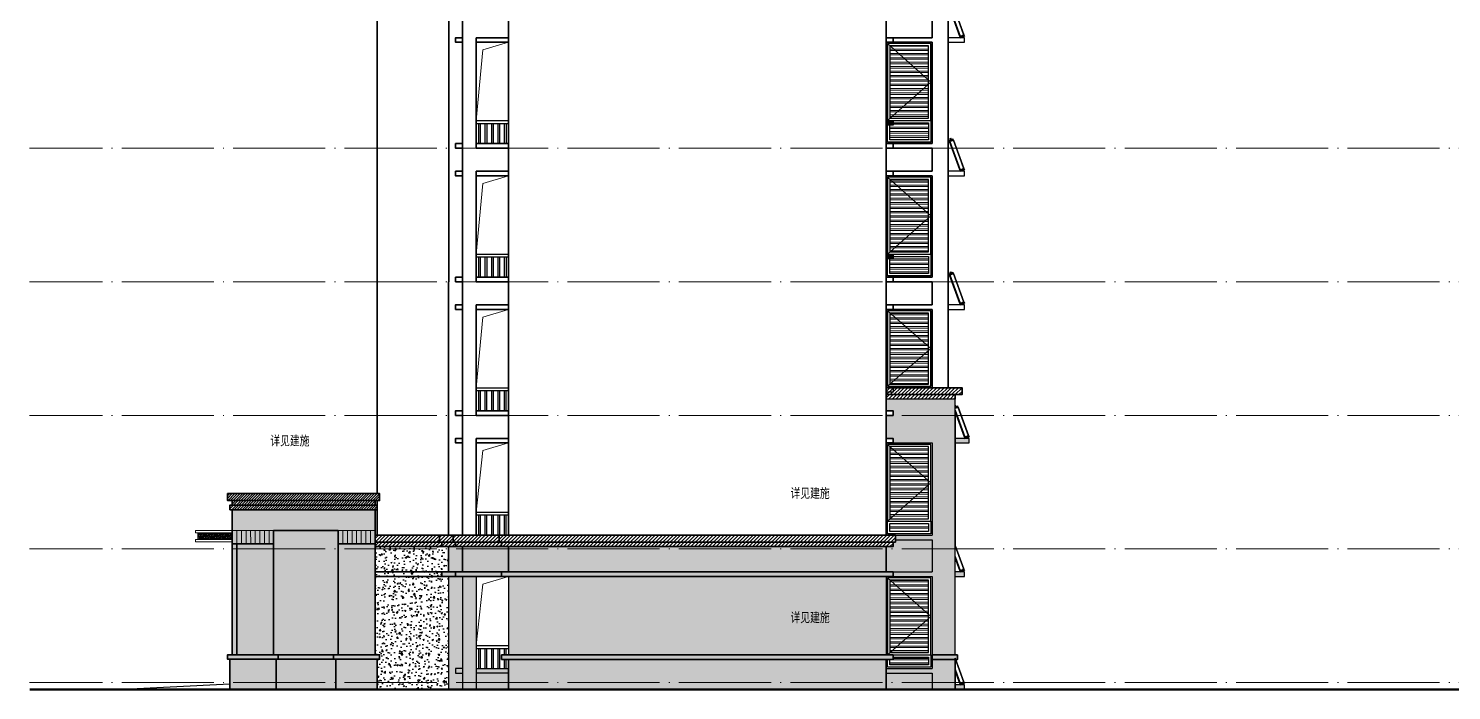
# Model space of a CAD drawing. Extents: x 27938 to 725830, y -209821 to 1628073.
# Drawn here: x 273292 to 304195, y -34043 to -19668 of the extents above; entities that cross this region are included whole.
import ezdxf
from ezdxf.xclip import XClip

# ---------------------------------------------------------------- set-up
doc = ezdxf.new("R2010")
doc.units = 0
doc.header["$LTSCALE"] = 1000
doc.header["$MEASUREMENT"] = 0
doc.header["$XCLIPFRAME"] = 0
doc.linetypes.add('DOTE', pattern=[2.42, 2, -0.2, 0.02, -0.2])
for name, color, linetype in [('3-剖面填充（细）', 250, 'Continuous'), ('5-平立面看线1', 45, 'Continuous'), ('PUB_TEXT', 4, 'Continuous'), ('Stair-栏杆', 142, 'Continuous'), ('实线层', 7, 'Continuous'), ('看线', 251, 'Continuous')]:
    doc.layers.add(name, color=color, linetype=linetype)
for name, color, linetype, lineweight in [('DOTE', 19, 'DOTE', 9), ('WINDOW', 144, 'Continuous', 15), ('栏杆', 163, 'Continuous', 5), ('立面-中轮廓线', 213, 'Continuous', 35), ('立面-普通轮廓', 7, 'Continuous', 18), ('立面-洞口示意', 152, 'Continuous', 13), ('立面-窗', 129, 'Continuous', 30), ('立面-窗开启线', 250, 'Continuous', 13)]:
    doc.layers.add(name, color=color, linetype=linetype, lineweight=lineweight)
doc.styles.add('_TCH_AXIS', font='COMPLEX', dxfattribs={"bigfont": 'GBCBIG'})

# ---------------------------------------------------------------- blocks, each defined once
blk = doc.blocks.new('A$C25EF4983')
at = {"layer": '立面-窗开启线', "ltscale": 0.5, "true_color": 0x88471b}
h = blk.add_hatch(dxfattribs=at)
h.set_pattern_fill('ANSI32', color=36, scale=20, angle=135)
h.set_pattern_definition([(180, (0, -250), (-7e-15, -95.25), []), (180, (-31.75, -218.25), (-7e-15, -95.25), [])])
edge = h.paths.add_edge_path()
edge.add_line((920, 1902), (920, 350))
edge.add_line((920, 350), (80, 350))
edge.add_line((80, 354), (80, 1920))
edge.add_line((80, 1920), (920, 1920))
h = blk.add_hatch(dxfattribs=at)
h.set_pattern_fill('ANSI32', color=36, scale=20, angle=135)
h.set_pattern_definition([(180, (-7e-10, -1945), (-7e-15, -95.25), []), (180, (-31.75, -1913.25), (-7e-15, -95.25), [])])
edge = h.paths.add_edge_path()
edge.add_line((920, 250), (920, 80))
edge.add_line((920, 80), (80, 80))
edge.add_line((80, 81), (80, 250))
edge.add_line((80, 250), (920, 250))
at = {"layer": '立面-普通轮廓'}
blk.add_lwpolyline([(0, 0), (1000, 0), (1000, 2000), (0, 2000)], close=True, dxfattribs=at)
at = {"layer": '立面-窗'}
for points in [[(30, 300), (970, 300), (970, 1970), (30, 1970)], [(80, 350), (920, 350), (920, 1920), (80, 1920)], [(30, 300), (970, 300), (970, 30), (30, 30)], [(80, 250), (920, 250), (920, 80), (80, 80)]]:
    blk.add_lwpolyline(points, close=True, dxfattribs=at)
at = {"layer": '立面-窗开启线', "ltscale": 0.5}
blk.add_lwpolyline([(30, 1970), (970, 1135), (30, 300)], dxfattribs=at)
blk = doc.blocks.new('A$C5EA73215')
at = {"layer": '立面-窗开启线', "ltscale": 0.5, "true_color": 0x88471b}
h = blk.add_hatch(dxfattribs=at)
h.set_pattern_fill('ANSI32', color=36, scale=20, angle=135)
h.set_pattern_definition([(180, (0, -550), (-7e-15, -95.25), []), (180, (-31.75, -518.25), (-7e-15, -95.25), [])])
edge = h.paths.add_edge_path()
edge.add_line((920, 1620), (920, 80))
edge.add_line((920, 80), (80, 80))
edge.add_line((80, 86), (80, 1620))
edge.add_line((80, 1620), (920, 1620))
at = {"layer": '立面-普通轮廓'}
blk.add_lwpolyline([(0, 0), (1000, 0), (1000, 1700), (0, 1700)], close=True, dxfattribs=at)
at = {"layer": '立面-窗'}
for points in [[(30, 30), (970, 30), (970, 1670), (30, 1670)], [(80, 80), (920, 80), (920, 1620), (80, 1620)]]:
    blk.add_lwpolyline(points, close=True, dxfattribs=at)
at = {"layer": '立面-窗开启线', "ltscale": 0.5}
blk.add_lwpolyline([(30, 1670), (970, 850), (30, 30)], dxfattribs=at)
blk = doc.blocks.new('A$C01192DFB')
at = {"layer": '实线层', "color": 5}
for p, q in [((-469, -397), (-244, 220)), ((-468, -397), (-243, 220)), ((-243, 220), (-468, -397)), ((-240, 219), (-465, -398)), ((-240, 219), (-464, -398)), ((-166, 192), (-391, -425)), ((-166, 192), (-390, -425)), ((-382, -428), (-157, 189)), ((-157, 189), (-381, -429)), ((-381, -429), (-156, 189)), ((-245, 221), (-235, 249)), ((-245, 221), (-235, 249)), ((-155, 188), (-245, 221)), ((-147, 211), (-237, 244)), ((-147, 212), (-236, 244)), ((-145, 216), (-235, 249)), ((-145, 217), (-235, 249)), ((-235, 249), (-235, 249)), ((-220, 221), (-219, 224)), ((-218, 219), (-220, 221)), ((-219, 214), (-214, 228)), ((-219, 224), (-216, 224)), ((-215, 219), (-218, 219)), ((-216, 224), (-214, 222)), ((-214, 222), (-215, 219)), ((-196, 238), (-203, 238)), ((-177, 228), (-203, 238)), ((-196, 238), (-189, 258)), ((-196, 238), (-181, 233)), ((-174, 252), (-189, 258)), ((-181, 233), (-174, 252)), ((-181, 233), (-177, 228)), ((-179, 200), (-174, 214)), ((-179, 206), (-178, 209)), ((-177, 204), (-179, 206)), ((-178, 209), (-176, 209)), ((-175, 204), (-177, 204)), ((-176, 209), (-174, 207)), ((-174, 207), (-175, 204)), ((-155, 188), (-145, 217)), ((-155, 188), (-145, 216)), ((-145, 216), (-145, 216)), ((-470, -396), (-480, -424)), ((-469, -397), (-480, -425)), ((-480, -424), (-480, -424)), ((-390, -457), (-480, -425)), ((-390, -457), (-480, -425)), ((-388, -453), (-478, -420)), ((-389, -453), (-478, -420)), ((-380, -429), (-470, -396)), ((-380, -429), (-468, -397)), ((-446, -408), (-451, -422)), ((-450, -413), (-451, -415)), ((-451, -415), (-449, -418)), ((-447, -412), (-450, -413)), ((-449, -418), (-447, -417)), ((-446, -414), (-447, -412)), ((-447, -417), (-446, -414)), ((-407, -429), (-408, -431)), ((-408, -431), (-406, -433)), ((-402, -424), (-407, -438)), ((-404, -428), (-407, -429)), ((-406, -433), (-403, -433)), ((-402, -430), (-404, -428)), ((-403, -433), (-402, -430)), ((-380, -429), (-390, -457)), ((-380, -429), (-390, -457)), ((-390, -457), (-390, -457))]:
    blk.add_line(p, q, dxfattribs=at)
for points in [[(-237, 244), (-237, 244), (-237, 244), (-236, 244), (-236, 244)], [(-147, 211), (-147, 212), (-147, 212), (-147, 212), (-147, 212)], [(-478, -420), (-478, -420), (-478, -420), (-478, -420), (-478, -420)], [(-388, -453), (-388, -453), (-388, -453), (-389, -453), (-389, -453)]]:
    blk.add_lwpolyline(points, dxfattribs=at)
for centre, radius in [((-217, 221), 10), ((-217, 221), 9.5), ((-177, 207), 10), ((-177, 207), 9.5), ((-448, -415), 9.5), ((-448, -415), 10), ((-405, -431), 10), ((-405, -431), 9.5)]:
    blk.add_circle(centre, radius, dxfattribs=at)
for centre, start, end in [((-235, 249), 70, 160), ((-145, 216), 340, 70), ((-480, -424), 160, 250), ((-390, -457), 250, 340)]:
    blk.add_arc(centre, 0.5, start, end, dxfattribs=at)
blk = doc.blocks.new('A$C20471149')
at = {"layer": '立面-窗开启线', "ltscale": 0.5, "true_color": 0x88471b}
h = blk.add_hatch(dxfattribs=at)
h.set_pattern_fill('ANSI32', color=36, scale=20, angle=135)
h.set_pattern_definition([(180, (-1000, -50), (-7e-15, -95.25), []), (180, (-1031.75, -18.25), (-7e-15, -95.25), [])])
edge = h.paths.add_edge_path()
edge.add_line((-80, 2120), (-80, 550))
edge.add_line((-80, 550), (-920, 550))
edge.add_line((-920, 551), (-920, 2120))
edge.add_line((-920, 2120), (-80, 2120))
h = blk.add_hatch(dxfattribs=at)
h.set_pattern_fill('ANSI32', color=36, scale=20, angle=135)
h.set_pattern_definition([(180, (-1000, -1745), (-7e-15, -95.25), []), (180, (-1031.75, -1713.25), (-7e-15, -95.25), [])])
edge = h.paths.add_edge_path()
edge.add_line((-80, 450), (-80, 80))
edge.add_line((-80, 80), (-920, 80))
edge.add_line((-920, 82), (-920, 450))
edge.add_line((-920, 450), (-80, 450))
at = {"layer": '立面-普通轮廓'}
blk.add_lwpolyline([(-1000, 0), (0, 0), (0, 2200), (-1000, 2200)], close=True, dxfattribs=at)
at = {"layer": '立面-窗'}
for points in [[(-970, 500), (-30, 500), (-30, 2170), (-970, 2170)], [(-920, 550), (-80, 550), (-80, 2120), (-920, 2120)], [(-970, 500), (-30, 500), (-30, 30), (-970, 30)], [(-920, 450), (-80, 450), (-80, 80), (-920, 80)]]:
    blk.add_lwpolyline(points, close=True, dxfattribs=at)
at = {"layer": '立面-窗开启线', "ltscale": 0.5}
blk.add_lwpolyline([(-970, 2170), (-30, 1335), (-970, 500)], dxfattribs=at)
blk = doc.blocks.new('GDFGDGDRGDGD')
at = {"color": 7}
blk.add_lwpolyline([(334824, 38776), (334974, 38776), (334974, 38676), (334824, 38676)], dxfattribs=at)
at = {"layer": 'Stair-栏杆'}
for p, q in [((325924, 38776), (326624, 38776)), ((325924, 38716), (326624, 38716))]:
    blk.add_line(p, q, dxfattribs=at)
for points in [[(325979, 38276), (325979, 38716)], [(326009, 38716), (326009, 38276)], [(326119, 38276), (326119, 38716)], [(326149, 38716), (326149, 38276)], [(326259, 38276), (326259, 38716)], [(326289, 38716), (326289, 38276)], [(326399, 38276), (326399, 38716)], [(326429, 38716), (326429, 38276)], [(326539, 38276), (326539, 38716)], [(326569, 38716), (326569, 38276)]]:
    blk.add_lwpolyline(points, dxfattribs=at)
at = {"layer": '看线', "color": 2, "ltscale": 0.5}
blk.add_lwpolyline([(336174, 40476), (336524, 40476), (336524, 40576), (336174, 40576)], dxfattribs=at)
at = {"layer": '立面-中轮廓线'}
for p, q in [((323774, 41076), (323774, 38176)), ((325324, 41076), (325324, 38176)), ((325624, 41076), (325624, 38176)), ((326624, 41076), (326624, 38176)), ((334824, 41076), (334824, 38176)), ((335824, 41076), (335824, 40576)), ((336174, 41076), (336174, 38176)), ((325924, 40576), (325924, 38176)), ((334824, 40576), (335824, 40576)), ((334824, 40476), (335824, 40476)), ((335824, 40476), (335824, 38276)), ((334824, 38276), (335824, 38276)), ((334824, 38176), (335824, 38176))]:
    blk.add_line(p, q, dxfattribs=at)
for points in [[(325624, 40576), (325474, 40576), (325474, 40476), (325624, 40476)], [(334824, 40576), (334974, 40576), (334974, 40476), (334824, 40476)], [(325624, 38276), (325474, 38276), (325474, 38176), (325624, 38176)], [(334824, 38276), (334974, 38276), (334974, 38176), (334824, 38176)]]:
    blk.add_lwpolyline(points, close=True, dxfattribs=at)
for points in [[(325924, 40576), (326624, 40576)], [(326624, 40476), (325924, 40476)], [(325924, 38276), (326624, 38276)], [(326624, 38176), (325924, 38176)]]:
    blk.add_lwpolyline(points, dxfattribs=at)
ref = blk.add_blockref('A$C01192DFB', (336043, 41033), dxfattribs=dict(xscale=-1))
XClip(ref).set_block_clipping_path([(-480.0299541872, -457.2449296495), (-130.0294295369, 313.7550703502)])
ref = blk.add_blockref('A$C20471149', (335824, 38276))
XClip(ref).set_block_clipping_path([(-999.9999999993, 2199.9999999997), (-999.9999999999, 500), (-849.9999906436, 500), (-849.9999906436, 400), (-999.9999999999, 400.0000000001), (-1000, 0), (0, -0.0000000003), (0, 2200.0374167052)])
blk = doc.blocks.new('A$C0A34545E')
at = {"layer": '栏杆'}
for p, q in [((0, 450), (0, 360)), ((0, 0), (0, 90)), ((157.5, 37.5), (157.5, 412.5)), ((187.5, 37.5), (187.5, 412.5)), ((345, 450), (345, 360)), ((345, 0), (345, 90))]:
    blk.add_line(p, q, dxfattribs=at)
for points in [[(0, 450), (345, 450)], [(0, 360), (37.5, 360)], [(0, 90), (37.5, 90)], [(0, 0), (345, 0)], [(37.5, 360), (37.5, 412.5)], [(37.5, 412.5), (157.5, 412.5)], [(37.5, 90), (37.5, 37.5)], [(37.5, 37.5), (157.5, 37.5)], [(307.5, 412.5), (187.5, 412.5)], [(307.5, 37.5), (187.5, 37.5)], [(307.5, 360), (307.5, 412.5)], [(345, 360), (307.5, 360)], [(345, 90), (307.5, 90)], [(307.5, 90), (307.5, 37.5)]]:
    blk.add_lwpolyline(points, dxfattribs=at)
blk = doc.blocks.new('A$C18B76059')
at = {"layer": '栏杆'}
for p, rotation in [((0, 4732), 270), ((652, 4785), 180), ((1672, 4785), 180), ((1530, 4732), 270), ((2692, 4785), 180), ((3060, 4732), 270), ((3712, 4785), 180), ((3570, 4732), 270), ((4080, 4732), 270), ((4732, 4785), 180), ((5752, 4785), 180), ((5610, 4732), 270), ((6120, 4732), 270), ((6772, 4785), 180), ((7140, 4732), 270), ((7792, 4785), 180), ((7650, 4732), 270), ((397, 4530), 180), ((255, 4477), 270), ((960, 3877), 90), ((1470, 3877), 90), ((1275, 4477), 270), ((1927, 4530), 180), ((2490, 3877), 90), ((2295, 4477), 270), ((3000, 3877), 90), ((3457, 4530), 180), ((3315, 4477), 270), ((3967, 4530), 180), ((4477, 4530), 180), ((4335, 4477), 270), ((5040, 3877), 90), ((5550, 3877), 90), ((5355, 4477), 270), ((6007, 4530), 180), ((6517, 4530), 180), ((6375, 4477), 270), ((7080, 3877), 90), ((7537, 4530), 180), ((7395, 4477), 270), ((8047, 4530), 180), ((8610, 3877), 90), ((397, 4020), 180), ((652, 3765), 180), ((960, 3367), 90), ((1215, 3622), 90), ((1470, 3367), 90), ((1672, 3765), 180), ((1927, 4020), 180), ((2235, 3622), 90), ((2490, 3367), 90), ((2692, 3765), 180), ((3000, 3367), 90), ((3255, 3622), 90), ((3457, 4020), 180), ((3712, 3765), 180), ((3967, 4020), 180), ((4275, 3622), 90), ((4477, 4020), 180), ((4732, 3765), 180), ((5040, 3367), 90), ((5295, 3622), 90), ((5550, 3367), 90), ((5752, 3765), 180), ((6007, 4020), 180), ((6315, 3622), 90), ((6517, 4020), 180), ((6772, 3765), 180), ((7080, 3367), 90), ((7335, 3622), 90), ((7537, 4020), 180), ((7792, 3765), 180), ((8047, 4020), 180), ((8355, 3622), 90), ((8610, 3367), 90), ((397, 3510), 180), ((397, 3510), 180), ((255, 3457), 270), ((652, 3255), 180), ((1275, 3457), 270), ((1672, 3255), 180), ((1927, 3510), 180), ((1927, 3510), 180), ((2295, 3457), 270), ((2692, 3255), 180), ((3457, 3510), 180), ((3457, 3510), 180), ((3315, 3457), 270), ((3712, 3255), 180), ((3967, 3510), 180), ((3967, 3510), 180), ((4477, 3510), 180), ((4477, 3510), 180), ((4335, 3457), 270), ((4732, 3255), 180), ((5355, 3457), 270), ((5752, 3255), 180), ((6007, 3510), 180), ((6007, 3510), 180), ((6517, 3510), 180), ((6517, 3510), 180), ((6375, 3457), 270), ((6772, 3255), 180), ((7537, 3510), 180), ((7537, 3510), 180), ((7395, 3457), 270), ((7792, 3255), 180), ((8047, 3510), 180), ((8047, 3510), 180), ((0, 3202), 270), ((1215, 2602), 90), ((1530, 3202), 270), ((2235, 2602), 90), ((3255, 2602), 90), ((3060, 3202), 270), ((3570, 3202), 270), ((4275, 2602), 90), ((4080, 3202), 270), ((5295, 2602), 90), ((5610, 3202), 270), ((6315, 2602), 90), ((6120, 3202), 270), ((7335, 2602), 90), ((7140, 3202), 270), ((7650, 3202), 270), ((8355, 2602), 90), ((0, 2692), 270), ((397, 2490), 180), ((255, 2437), 270), ((652, 2745), 180), ((1275, 2437), 270), ((1672, 2745), 180), ((1530, 2692), 270), ((1927, 2490), 180), ((2295, 2437), 270), ((2692, 2745), 180), ((3060, 2692), 270), ((3457, 2490), 180), ((3315, 2437), 270), ((3712, 2745), 180), ((3570, 2692), 270), ((3967, 2490), 180), ((4080, 2692), 270), ((4477, 2490), 180), ((4335, 2437), 270), ((4732, 2745), 180), ((5355, 2437), 270), ((5752, 2745), 180), ((5610, 2692), 270), ((6007, 2490), 180), ((6120, 2692), 270), ((6517, 2490), 180), ((6375, 2437), 270), ((6772, 2745), 180), ((7140, 2692), 270), ((7537, 2490), 180), ((7395, 2437), 270), ((7792, 2745), 180), ((7650, 2692), 270), ((8047, 2490), 180), ((397, 1980), 180), ((960, 1837), 90), ((1215, 1582), 90), ((1470, 1837), 90), ((1927, 1980), 180), ((2235, 1582), 90), ((2490, 1837), 90), ((3000, 1837), 90), ((3255, 1582), 90), ((3457, 1980), 180), ((3967, 1980), 180), ((4275, 1582), 90), ((4477, 1980), 180), ((5040, 1837), 90), ((5295, 1582), 90), ((5550, 1837), 90), ((6007, 1980), 180), ((6315, 1582), 90), ((6517, 1980), 180), ((7080, 1837), 90), ((7335, 1582), 90), ((7537, 1980), 180), ((8047, 1980), 180), ((8355, 1582), 90), ((8610, 1837), 90), ((0, 1672), 270), ((397, 1470), 180), ((255, 1417), 270), ((652, 1725), 180), ((1275, 1417), 270), ((1672, 1725), 180), ((1530, 1672), 270), ((1927, 1470), 180), ((2295, 1417), 270), ((2692, 1725), 180), ((3060, 1672), 270), ((3457, 1470), 180), ((3315, 1417), 270), ((3712, 1725), 180), ((3570, 1672), 270), ((3967, 1470), 180), ((4080, 1672), 270), ((4477, 1470), 180), ((4335, 1417), 270), ((4732, 1725), 180), ((5355, 1417), 270), ((5752, 1725), 180), ((5610, 1672), 270), ((6007, 1470), 180), ((6120, 1672), 270), ((6517, 1470), 180), ((6375, 1417), 270), ((6772, 1725), 180), ((7140, 1672), 270), ((7537, 1470), 180), ((7395, 1417), 270), ((7792, 1725), 180), ((7650, 1672), 270), ((8047, 1470), 180), ((0, 1162), 270), ((652, 1215), 180), ((1672, 1215), 180), ((1530, 1162), 270), ((2692, 1215), 180), ((3060, 1162), 270), ((3712, 1215), 180), ((3570, 1162), 270), ((4080, 1162), 270), ((4732, 1215), 180), ((5752, 1215), 180), ((5610, 1162), 270), ((6120, 1162), 270), ((6772, 1215), 180), ((7140, 1162), 270), ((7792, 1215), 180), ((7650, 1162), 270), ((960, 307), 90), ((1215, 562), 90), ((1470, 307), 90), ((2235, 562), 90), ((2490, 307), 90), ((3000, 307), 90), ((3255, 562), 90), ((4275, 562), 90), ((5040, 307), 90), ((5295, 562), 90), ((5550, 307), 90), ((6315, 562), 90), ((7080, 307), 90), ((7335, 562), 90), ((8355, 562), 90), ((8610, 307), 90), ((397, 450), 180), ((1927, 450), 180), ((3457, 450), 180), ((3967, 450), 180), ((4477, 450), 180), ((6007, 450), 180), ((6517, 450), 180), ((7537, 450), 180), ((8047, 450), 180)]:
    blk.add_blockref('A$C0A34545E', p, dxfattribs=dict(at, rotation=rotation))
at = {"layer": '栏杆', "xscale": -1}
for p in [(397, 4590), (1927, 4590), (3457, 4590), (3967, 4590), (4477, 4590), (6007, 4590), (6517, 4590), (7537, 4590), (8047, 4590), (652, 3825), (1672, 3825), (2692, 3825), (3712, 3825), (4732, 3825), (5752, 3825), (6772, 3825), (7792, 3825), (397, 3570), (652, 3315), (1672, 3315), (1927, 3570), (2692, 3315), (3457, 3570), (3712, 3315), (3967, 3570), (4477, 3570), (4732, 3315), (5752, 3315), (6007, 3570), (6517, 3570), (6772, 3315), (7537, 3570), (7792, 3315), (8047, 3570), (397, 3060), (1927, 3060), (3457, 3060), (3967, 3060), (4477, 3060), (6007, 3060), (6517, 3060), (7537, 3060), (8047, 3060), (397, 2550), (397, 2550), (1927, 2550), (1927, 2550), (3457, 2550), (3457, 2550), (3967, 2550), (3967, 2550), (4477, 2550), (4477, 2550), (6007, 2550), (6007, 2550), (6517, 2550), (6517, 2550), (7537, 2550), (7537, 2550), (8047, 2550), (8047, 2550), (397, 1530), (397, 1530), (652, 1785), (1672, 1785), (1927, 1530), (1927, 1530), (2692, 1785), (3457, 1530), (3457, 1530), (3712, 1785), (3967, 1530), (3967, 1530), (4477, 1530), (4477, 1530), (4732, 1785), (5752, 1785), (6007, 1530), (6007, 1530), (6517, 1530), (6517, 1530), (6772, 1785), (7537, 1530), (7537, 1530), (7792, 1785), (8047, 1530), (8047, 1530), (397, 1020), (652, 1275), (1672, 1275), (1927, 1020), (2692, 1275), (3457, 1020), (3712, 1275), (3967, 1020), (4477, 1020), (4732, 1275), (5752, 1275), (6007, 1020), (6517, 1020), (6772, 1275), (7537, 1020), (7792, 1275), (8047, 1020), (397, 510), (1927, 510), (3457, 510), (3967, 510), (4477, 510), (6007, 510), (6517, 510), (7537, 510), (8047, 510), (652, 255), (1672, 255), (2692, 255), (3712, 255), (4732, 255), (5752, 255), (6772, 255), (7792, 255)]:
    blk.add_blockref('A$C0A34545E', p, dxfattribs=at)
for p, rotation in [((960, 4732), 90), ((817, 4785), 180), ((1470, 4732), 90), ((1837, 4785), 180), ((2490, 4732), 90), ((3000, 4732), 90), ((2857, 4785), 180), ((3877, 4785), 180), ((5040, 4732), 90), ((4897, 4785), 180), ((5550, 4732), 90), ((5917, 4785), 180), ((7080, 4732), 90), ((6937, 4785), 180), ((7957, 4785), 180), ((8610, 4732), 90), ((0, 3877), 270), ((562, 4530), 180), ((1215, 4477), 90), ((1072, 4530), 180), ((1530, 3877), 270), ((2235, 4477), 90), ((2092, 4530), 180), ((2602, 4530), 180), ((3255, 4477), 90), ((3060, 3877), 270), ((3570, 3877), 270), ((4275, 4477), 90), ((4080, 3877), 270), ((4642, 4530), 180), ((5295, 4477), 90), ((5152, 4530), 180), ((5610, 3877), 270), ((6315, 4477), 90), ((6120, 3877), 270), ((6682, 4530), 180), ((7335, 4477), 90), ((7140, 3877), 270), ((7650, 3877), 270), ((8355, 4477), 90), ((8212, 4530), 180), ((0, 3367), 270), ((255, 3622), 270), ((562, 4020), 180), ((817, 3765), 180), ((1072, 4020), 180), ((1275, 3622), 270), ((1530, 3367), 270), ((1837, 3765), 180), ((2092, 4020), 180), ((2295, 3622), 270), ((2602, 4020), 180), ((2857, 3765), 180), ((3060, 3367), 270), ((3315, 3622), 270), ((3570, 3367), 270), ((3877, 3765), 180), ((4080, 3367), 270), ((4335, 3622), 270), ((4642, 4020), 180), ((4897, 3765), 180), ((5152, 4020), 180), ((5355, 3622), 270), ((5610, 3367), 270), ((5917, 3765), 180), ((6120, 3367), 270), ((6375, 3622), 270), ((6682, 4020), 180), ((6937, 3765), 180), ((7140, 3367), 270), ((7395, 3622), 270), ((7650, 3367), 270), ((7957, 3765), 180), ((8212, 4020), 180), ((562, 3510), 180), ((562, 3510), 180), ((1215, 3457), 90), ((817, 3255), 180), ((1072, 3510), 180), ((1072, 3510), 180), ((2235, 3457), 90), ((1837, 3255), 180), ((2092, 3510), 180), ((2092, 3510), 180), ((2602, 3510), 180), ((2602, 3510), 180), ((3255, 3457), 90), ((2857, 3255), 180), ((4275, 3457), 90), ((3877, 3255), 180), ((4642, 3510), 180), ((4642, 3510), 180), ((5295, 3457), 90), ((4897, 3255), 180), ((5152, 3510), 180), ((5152, 3510), 180), ((6315, 3457), 90), ((5917, 3255), 180), ((6682, 3510), 180), ((6682, 3510), 180), ((7335, 3457), 90), ((6937, 3255), 180), ((8355, 3457), 90), ((7957, 3255), 180), ((8212, 3510), 180), ((8212, 3510), 180), ((255, 2602), 270), ((960, 3202), 90), ((1470, 3202), 90), ((1275, 2602), 270), ((2490, 3202), 90), ((2295, 2602), 270), ((3000, 3202), 90), ((3315, 2602), 270), ((4335, 2602), 270), ((5040, 3202), 90), ((5550, 3202), 90), ((5355, 2602), 270), ((6375, 2602), 270), ((7080, 3202), 90), ((7395, 2602), 270), ((8610, 3202), 90), ((960, 2692), 90), ((562, 2490), 180), ((1215, 2437), 90), ((817, 2745), 180), ((1470, 2692), 90), ((1072, 2490), 180), ((2235, 2437), 90), ((1837, 2745), 180), ((2490, 2692), 90), ((2092, 2490), 180), ((3000, 2692), 90), ((2602, 2490), 180), ((3255, 2437), 90), ((2857, 2745), 180), ((4275, 2437), 90), ((3877, 2745), 180), ((5040, 2692), 90), ((4642, 2490), 180), ((5295, 2437), 90), ((4897, 2745), 180), ((5550, 2692), 90), ((5152, 2490), 180), ((6315, 2437), 90), ((5917, 2745), 180), ((7080, 2692), 90), ((6682, 2490), 180), ((7335, 2437), 90), ((6937, 2745), 180), ((8355, 2437), 90), ((7957, 2745), 180), ((8610, 2692), 90), ((8212, 2490), 180), ((0, 1837), 270), ((255, 1582), 270), ((562, 1980), 180), ((1072, 1980), 180), ((1275, 1582), 270), ((1530, 1837), 270), ((2092, 1980), 180), ((2295, 1582), 270), ((2602, 1980), 180), ((3060, 1837), 270), ((3315, 1582), 270), ((3570, 1837), 270), ((4080, 1837), 270), ((4335, 1582), 270), ((4642, 1980), 180), ((5152, 1980), 180), ((5355, 1582), 270), ((5610, 1837), 270), ((6120, 1837), 270), ((6375, 1582), 270), ((6682, 1980), 180), ((7140, 1837), 270), ((7395, 1582), 270), ((7650, 1837), 270), ((8212, 1980), 180), ((960, 1672), 90), ((562, 1470), 180), ((1215, 1417), 90), ((817, 1725), 180), ((1470, 1672), 90), ((1072, 1470), 180), ((2235, 1417), 90), ((1837, 1725), 180), ((2490, 1672), 90), ((2092, 1470), 180), ((3000, 1672), 90), ((2602, 1470), 180), ((3255, 1417), 90), ((2857, 1725), 180), ((4275, 1417), 90), ((3877, 1725), 180), ((5040, 1672), 90), ((4642, 1470), 180), ((5295, 1417), 90), ((4897, 1725), 180), ((5550, 1672), 90), ((5152, 1470), 180), ((6315, 1417), 90), ((5917, 1725), 180), ((7080, 1672), 90), ((6682, 1470), 180), ((7335, 1417), 90), ((6937, 1725), 180), ((8355, 1417), 90), ((7957, 1725), 180), ((8610, 1672), 90), ((8212, 1470), 180), ((960, 1162), 90), ((817, 1215), 180), ((1470, 1162), 90), ((1837, 1215), 180), ((2490, 1162), 90), ((3000, 1162), 90), ((2857, 1215), 180), ((3877, 1215), 180), ((5040, 1162), 90), ((4897, 1215), 180), ((5550, 1162), 90), ((5917, 1215), 180), ((7080, 1162), 90), ((6937, 1215), 180), ((7957, 1215), 180), ((8610, 1162), 90), ((0, 307), 270), ((255, 562), 270), ((1275, 562), 270), ((1530, 307), 270), ((2295, 562), 270), ((3060, 307), 270), ((3315, 562), 270), ((3570, 307), 270), ((4080, 307), 270), ((4335, 562), 270), ((5355, 562), 270), ((5610, 307), 270), ((6120, 307), 270), ((6375, 562), 270), ((7140, 307), 270), ((7395, 562), 270), ((7650, 307), 270), ((562, 450), 180), ((1072, 450), 180), ((2092, 450), 180), ((2602, 450), 180), ((4642, 450), 180), ((5152, 450), 180), ((6682, 450), 180), ((8212, 450), 180)]:
    blk.add_blockref('A$C0A34545E', p, dxfattribs=dict(at, rotation=rotation))
at = {"layer": '栏杆'}
for p in [(562, 4590), (1072, 4590), (2092, 4590), (2602, 4590), (4642, 4590), (5152, 4590), (6682, 4590), (8212, 4590), (817, 3825), (1837, 3825), (2857, 3825), (3877, 3825), (4897, 3825), (5917, 3825), (6937, 3825), (7957, 3825), (562, 3570), (817, 3315), (1072, 3570), (1837, 3315), (2092, 3570), (2602, 3570), (2857, 3315), (3877, 3315), (4642, 3570), (4897, 3315), (5152, 3570), (5917, 3315), (6682, 3570), (6937, 3315), (7957, 3315), (8212, 3570), (562, 3060), (1072, 3060), (2092, 3060), (2602, 3060), (4642, 3060), (5152, 3060), (6682, 3060), (8212, 3060), (562, 2550), (562, 2550), (1072, 2550), (1072, 2550), (2092, 2550), (2092, 2550), (2602, 2550), (2602, 2550), (4642, 2550), (4642, 2550), (5152, 2550), (5152, 2550), (6682, 2550), (6682, 2550), (8212, 2550), (8212, 2550), (562, 1530), (562, 1530), (817, 1785), (1072, 1530), (1072, 1530), (1837, 1785), (2092, 1530), (2092, 1530), (2602, 1530), (2602, 1530), (2857, 1785), (3877, 1785), (4642, 1530), (4642, 1530), (4897, 1785), (5152, 1530), (5152, 1530), (5917, 1785), (6682, 1530), (6682, 1530), (6937, 1785), (7957, 1785), (8212, 1530), (8212, 1530), (562, 1020), (817, 1275), (1072, 1020), (1837, 1275), (2092, 1020), (2602, 1020), (2857, 1275), (3877, 1275), (4642, 1020), (4897, 1275), (5152, 1020), (5917, 1275), (6682, 1020), (6937, 1275), (7957, 1275), (8212, 1020), (562, 510), (1072, 510), (2092, 510), (2602, 510), (4642, 510), (5152, 510), (6682, 510), (8212, 510), (817, 255), (1837, 255), (2857, 255), (3877, 255), (4897, 255), (5917, 255), (6937, 255), (7957, 255)]:
    blk.add_blockref('A$C0A34545E', p, dxfattribs=at)
blk = doc.blocks.new('A$C44424E64')
at = {"layer": 'WINDOW', "color": 8}
ref = blk.add_blockref('A$C18B76059', (1324, 1970), dxfattribs=dict(at, xscale=-0.6666666666666669, yscale=0.6666666666666669, zscale=0.6666666666666667, rotation=134.9999999999999))
XClip(ref).set_block_clipping_path([(3580.2591819495, 598.8396887576), (685.7145168341, 3493.3843538732), (526.6154910668, 3334.285328106), (3421.1601561825, 439.7406629905)])
ref = blk.add_blockref('A$C18B76059', (3968, 1970), dxfattribs=dict(at, xscale=-0.6666666666666669, yscale=0.6666666666666669, zscale=0.6666666666666667, rotation=134.9999999999999))
XClip(ref).set_block_clipping_path([(3580.2591819495, 598.8396887576), (518.7848702534, 3660.3140004537), (359.6858444863, 3501.2149746866), (3421.1601561825, 439.7406629905)])
ref = blk.add_blockref('A$C18B76059', (6613, 1970), dxfattribs=dict(at, xscale=-0.6666666666666669, yscale=0.6666666666666669, zscale=0.6666666666666667, rotation=134.9999999999999))
XClip(ref).set_block_clipping_path([(3580.2591819495, 598.8396887576), (518.7848702534, 3660.3140004537), (359.6858444863, 3501.2149746866), (3421.1601561825, 439.7406629905)])
ref = blk.add_blockref('A$C18B76059', (9257, 1970), dxfattribs=dict(at, xscale=-0.6666666666666669, yscale=0.6666666666666669, zscale=0.6666666666666667, rotation=134.9999999999999))
XClip(ref).set_block_clipping_path([(2983.3842314337, 1195.7146392731), (518.7848702534, 3660.3140004537), (359.6858444863, 3501.2149746866), (2824.2852056667, 1036.6156135062)])
blk = doc.blocks.new('A$C063A62A9')
at = {"layer": '3-剖面填充（细）'}
h = blk.add_hatch(dxfattribs=at)
h.set_pattern_fill('ANSI31', color=256, scale=25)
h.set_pattern_definition([(45, (-782968.27, -751843.338), (-28.0633004, 28.0633004), [])])
h.paths.add_polyline_path([(0, 3899), (0, 3999), (-50, 3999), (-50, 4099), (50, 4099), (50, 4249), (-3251, 4249), (-3251, 4099), (-3150, 4099), (-3151, 3999), (-3200, 3999), (-3201, 3899)])
at = {"layer": '3-剖面填充（细）', "true_color": 0x636466}
h = blk.add_hatch(dxfattribs=at)
h.set_pattern_fill('CROSS', color=251, scale=30)
h.set_pattern_definition([(0, (-24686.066, -145838.703), (47.625, 47.625), [23.8125, -71.4375]), (90, (-24674.16, -145850.61), (-47.625, 47.625), [23.8125, -71.4375])])
h.paths.add_polyline_path([(0, -1), (0, 652), (50, 652), (50, 752), (-50, 752), (-50, 3899), (-3150, 3899), (-3150, 752), (-3250, 752), (-3250, 652), (-3200, 652), (-3200, 152), (-3200, 152), (-3200, 0)])
for q in [(-3200, 122), (-3200, -3)]:
    blk.add_line((-5650, -1), q)
at = {"layer": '立面-中轮廓线', "color": 2}
for p, q in [((-3150, 4249), (-50, 4249)), ((-3150, 4099), (-50, 4099)), ((-3150, 3999), (-50, 3999)), ((-3150, 3899), (-3150, 752)), ((-3150, 3899), (-50, 3899)), ((-50, 3449), (-50, 3899)), ((-2252, 3449), (-850, 3449)), ((-2251, 3449), (-2251, 752)), ((-850, 752), (-850, 3449)), ((-50, 752), (-50, 3449)), ((-3051, 3149), (-3050, 752)), ((-2200, 652), (-3200, 652)), ((-2251, 752), (-3150, 752)), ((-2150, 752), (50, 752)), ((-2150, 652), (50, 652)), ((-3200, 1), (0, 0))]:
    blk.add_line(p, q, dxfattribs=at)
for points in [[(-3151, 4249), (-3251, 4249), (-3251, 4099), (-3151, 4099), (-3151, 3999), (-3201, 3999), (-3201, 3899), (-3151, 3899)], [(-50, 4249), (50, 4249), (50, 4099), (-50, 4099), (-50, 3999), (0, 3999), (0, 3899), (-50, 3899)], [(-3200, -1), (-3200, 152), (-3200, 152), (-3200, 652), (-3250, 652), (-3250, 752), (-3150, 752)], [(-2200, 0), (-2200, 152), (-2200, 152), (-2200, 652), (-2150, 652), (-2150, 752), (-2251, 752)], [(-900, 0), (-900, 152), (-900, 152), (-900, 652), (-950, 652), (-950, 752), (-850, 752)], [(0, 0), (0, 152), (0, 152), (0, 652), (50, 652), (50, 752), (-50, 752)]]:
    blk.add_lwpolyline(points, dxfattribs=at)
at = {"layer": '立面-普通轮廓', "color": 4}
for p, q in [((-3150, 3401), (-3951, 3401)), ((-3150, 3251), (-3951, 3251))]:
    blk.add_line(p, q, dxfattribs=at)
at = {"layer": '立面-普通轮廓', "color": 252, "true_color": 0x939598}
for p, q in [((-3150, 3449), (-3150, 3449)), ((-2252, 3449), (-3150, 3449)), ((-3150, 3169), (-3150, 3449)), ((-3050, 3169), (-3051, 3449)), ((-2950, 3169), (-2951, 3449)), ((-2850, 3169), (-2851, 3449)), ((-2750, 3169), (-2751, 3449)), ((-2650, 3169), (-2651, 3449)), ((-2550, 3169), (-2551, 3449)), ((-2450, 3169), (-2451, 3449)), ((-2350, 3169), (-2351, 3449)), ((-2252, 3169), (-2252, 3449)), ((-850, 3449), (-850, 3449)), ((-50, 3449), (-850, 3449)), ((-850, 3169), (-850, 3449)), ((-749, 3169), (-749, 3449)), ((-649, 3169), (-649, 3449)), ((-549, 3169), (-549, 3449)), ((-449, 3169), (-449, 3449)), ((-349, 3169), (-349, 3449)), ((-249, 3169), (-249, 3449)), ((-149, 3169), (-149, 3449)), ((-50, 3169), (-51, 3449)), ((-2252, 3169), (-3150, 3169)), ((-2252, 3149), (-3150, 3149)), ((-3131, 3169), (-3131, 3149)), ((-2272, 3169), (-2272, 3149)), ((-50, 3169), (-850, 3169)), ((-50, 3149), (-850, 3149)), ((-830, 3169), (-830, 3149)), ((-70, 3169), (-70, 3149))]:
    blk.add_line(p, q, dxfattribs=at)
at = {"layer": '立面-普通轮廓', "color": 4}
blk.add_lwpolyline([(-3150, 3451), (-3951, 3451), (-3951, 3401), (-3901, 3401), (-3901, 3251), (-3951, 3251), (-3951, 3201), (-3150, 3201)], dxfattribs=at)
at = {"layer": '栏杆', "color": 8}
ref = blk.add_blockref('A$C44424E64', (-3901, 3251), dxfattribs=at)
XClip(ref).set_block_clipping_path([(-0.0000000001, 0), (-0.0000000001, 75.001218815), (-0.0000000001, 118.6849224028), (-0.0000000001, 150.0008437444), (750.53298124, 149.9595289983), (750.2089675616, -0.8394176274)])
blk = doc.blocks.new('GFDGDGRDDWS')
at = {"layer": '3-剖面填充（细）'}
h = blk.add_hatch(dxfattribs=at)
h.set_pattern_fill('ANSI31', color=256, scale=35)
h.set_pattern_definition([(45, (0, 0), (-39.288621, 39.288621), [])])
h.paths.add_polyline_path([(304800, 26726), (304750, 26726), (304750, 26876), (304800, 26876), (304800, 26876), (303351, 26876), (303351, 26626), (304800, 26626)])
h = blk.add_hatch(dxfattribs=at)
h.set_pattern_fill('混凝土', color=251, scale=40)
h.set_pattern_definition([(50, (0, 0), (286.90407, -25.10085), [30, -330]), (355, (0, 0), (-55.50053, 300.87685), [24, -264]), (100.4514, (23.9, -2.1), (231.40375, 275.77582), [25.49608, -280.45684]), (46.1842, (0, 80), (426.8964, -66.2076), [45, -495]), (96.6356, (35.57, 74.5), (373.8651, 389.64715), [38.2441, -420.6852]), (351.1842, (0, 80), (373.8648, 389.64744), [36, -396]), (21, (40, 60), (238.76282, -161.04756), [30, -330]), (326, (40, 60), (97.32613, 290.06002), [24, -264]), (71.4514, (59.9, 46.58), (336.08905, 129.0122), [25.49608, -280.45684]), (37.5, (0, 0), (4.863942, 133.15754), [0, -260.8, 0, -268, 0, -265]), (7.5, (0, 0), (105.227815, 157.764685), [0, -152.8, 0, -254.8, 0, -101]), (327.5, (-89.2, 0), (213.528974, -9.02195), [0, -100, 0, -312, 0, -414]), (317.5, (-129.2, 0), (233.27447, 40.04199), [0, -130, 0, -207.2, 0, -294])])
h.paths.add_polyline_path([(303351, 26626), (303351, 24279), (303451, 24279), (303451, 24179), (303401, 24179), (303401, 23526), (304950, 23526), (304951, 25976), (304800, 25976), (304800, 26076), (304950, 26076), (304950, 26626)])
at = {"layer": '立面-中轮廓线'}
blk.add_line((303401, 27626), (303401, 26876), dxfattribs=at)
at = {"layer": '立面-中轮廓线', "color": 2}
for p, q in [((304950, 26876), (303351, 26876)), ((304950, 26726), (303351, 26726)), ((304950, 26626), (303351, 26626)), ((304950, 26076), (303351, 26076)), ((304950, 25976), (303351, 25976))]:
    blk.add_line(p, q, dxfattribs=at)
blk.add_blockref('A$C063A62A9', (303401, 23527))

msp = doc.modelspace()

# ---------------------------------------------------------------- hatches: boundary and pattern name
at = {"layer": '3-剖面填充（细）'}
h = msp.add_hatch(dxfattribs=at)
h.set_pattern_fill('ANSI31', color=256, scale=15)
h.set_pattern_definition([(45, (-243341.421, -74944.084), (-16.8379802, 16.8379802), [])])
h.paths.add_polyline_path([(291916.6, -21768.1), (292066.6, -21768.1), (292066.6, -21668.1), (291916.6, -21668.1)])
h = msp.add_hatch(dxfattribs=at)
h.set_pattern_fill('ANSI31', color=256, scale=15)
h.set_pattern_definition([(45, (-243341.421, -77844.084), (-16.8379802, 16.8379802), [])])
h.paths.add_polyline_path([(291916.6, -24668.1), (292066.6, -24668.1), (292066.6, -24568.1), (291916.6, -24568.1)])
h = msp.add_hatch(dxfattribs=at)
h.set_pattern_fill('ANSI31', color=256, scale=35)
h.set_pattern_definition([(45, (-127550, -72044.084), (-39.2886205, 39.2886205), [])])
h.paths.add_polyline_path([(291916.6, -27618.1), (291916.6, -27468.1), (293566.6, -27468.1), (293566.6, -27618.1)])
h = msp.add_hatch(dxfattribs=at)
h.set_pattern_fill('混凝土', color=251, scale=40)
h.set_pattern_definition([(50, (-264754.92, -39132.08), (286.90407, -25.10085), [30, -330]), (355, (-264754.92, -39132.08), (-55.50053, 300.87685), [24, -264]), (100.4514, (-264731, -39134.18), (231.40375, 275.77582), [25.49608, -280.45684]), (46.1842, (-264754.92, -39052.1), (426.89642, -66.2076), [45, -495]), (96.6356, (-264719.35, -39057.6), (373.86508, 389.64715), [38.2441, -420.6852]), (351.1842, (-264754.9, -39052.1), (373.86478, 389.64744), [36, -396]), (21, (-264714.92, -39072.08), (238.76282, -161.04756), [30, -330]), (326, (-264714.92, -39072.08), (97.32613, 290.06002), [24, -264]), (71.4514, (-264695.02, -39085.5), (336.08905, 129.0122), [25.49608, -280.45684]), (37.5, (-264754.92, -39132.08), (4.863942, 133.157542), [0, -260.8, 0, -268, 0, -265]), (7.5, (-264754.92, -39132.08), (105.227815, 157.764685), [0, -152.8, 0, -254.8, 0, -101]), (327.5, (-264844.12, -39132.08), (213.528974, -9.021949), [0, -100, 0, -312, 0, -414]), (317.5, (-264884.12, -39132.08), (233.27447, 40.04199), [0, -130, 0, -207.2, 0, -294])])
h.paths.add_polyline_path([(292916.6, -31568), (291916.6, -31568.1), (291916.6, -33268.1), (292066.6, -33268.1), (292066.6, -33368.1), (291916.6, -33368.1), (291916.6, -33568.1), (292916.6, -33568.1)], flags=16)
h.paths.add_polyline_path([(283016.6, -31568.1), (283716.6, -31568.1), (283716.6, -33268.1), (283566.6, -33268.1), (283566.6, -33368.1), (283716.6, -33368.1), (283716.6, -33568.1), (283016.6, -33568.1)])
h.paths.add_polyline_path([(282266.6, -31468.1), (282266.6, -31568.1), (282416.6, -31568.1), (282416.6, -33268.1), (282416.6, -33368.1), (282416.6, -33368.1), (282416.6, -34018.1), (293616.6, -34018.1), (293616.6, -33918.1), (293416.6, -33918.1), (293416.6, -33368.1), (293466.6, -33368.1), (293466.6, -33268.1), (293416.6, -33268.1), (293416.6, -31568.1), (293616.6, -31568.1), (293616.6, -31468.1), (293416.6, -31468.1), (293416.6, -28668), (293716.6, -28668), (293716.6, -28568), (293416.6, -28568), (293416.6, -27718.1), (291916.6, -27718.1), (291916.6, -27968.1), (292066.6, -27968.1), (292066.6, -28068.1), (291916.6, -28068.1), (291916.6, -28568.1), (292066.6, -28568.1), (292066.6, -28668), (292916.6, -28668), (292916.6, -30668.1), (292116.6, -30668.1), (292116.6, -30818.1), (292066.6, -30818.1), (292066.6, -30918.1), (282416.6, -30918.1), (282416.6, -31468.1)])
h = msp.add_hatch(dxfattribs=at)
h.set_pattern_fill('ANSI31', color=256, scale=35)
h.set_pattern_definition([(45, (-127400, -72194.084), (-39.2886205, 39.2886205), [])])
h.paths.add_polyline_path([(291916.6, -27718.1), (291916.6, -27618.1), (293416.6, -27618.1), (293416.6, -27718.1)])
h = msp.add_hatch(dxfattribs=at)
h.set_pattern_fill('ANSI31', color=256, scale=35)
h.set_pattern_definition([(45, (-138300, -75244.084), (-39.2886205, 39.2886205), [])])
h.paths.add_polyline_path([(292066.6, -30918.1), (292066.6, -30818.1), (292116.6, -30818.1), (292116.6, -30668.1), (282216.6, -30668.1), (282216.6, -30818.1), (282266.6, -30818.1), (282266.6, -30918.1)])

# ---------------------------------------------------------------- linework, layer by layer
at = {"color": 7}
msp.add_lwpolyline([(291916.6, -27468.1), (292066.6, -27468.1), (292066.6, -27568.1), (291916.6, -27568.1)], dxfattribs=at)
at = {"layer": '3-剖面填充（细）'}
msp.add_line((293416.6, -27718.1), (291916.6, -27718.1), dxfattribs=at)
at = {"layer": '5-平立面看线1', "color": 1, "ltscale": 0.8, "const_width": 50}
msp.add_lwpolyline([(273316.6, -34018.1), (325716.6, -34018.1)], dxfattribs=at)
at = {"layer": 'DOTE', "linetype": 'DOTE'}
for p, q in [((325716.6, -22268.1), (273316.6, -22268.1)), ((325716.6, -25168.1), (273316.6, -25168.1)), ((325716.6, -28068.1), (273316.6, -28068.1)), ((325716.6, -30968.1), (273316.6, -30968.1)), ((325716.6, -33868.1), (273316.6, -33868.1))]:
    msp.add_line(p, q, dxfattribs=at)
at = {"layer": 'Stair-栏杆'}
for p, q in [((283016.6, -27468.1), (283716.6, -27468.1)), ((283016.6, -27528.1), (283716.6, -27528.1)), ((283016.6, -30168.1), (283716.6, -30168.1)), ((283016.6, -30228.1), (283716.6, -30228.1)), ((283016.6, -33068.1), (283716.6, -33068.1)), ((283016.6, -33128.1), (283716.6, -33128.1))]:
    msp.add_line(p, q, dxfattribs=at)
for points in [[(283071.6, -27968.1), (283071.6, -27528.1)], [(283101.6, -27528.1), (283101.6, -27968.1)], [(283211.6, -27968.1), (283211.6, -27528.1)], [(283241.6, -27528.1), (283241.6, -27968.1)], [(283351.6, -27968.1), (283351.6, -27528.1)], [(283381.6, -27528.1), (283381.6, -27968.1)], [(283491.6, -27968.1), (283491.6, -27528.1)], [(283521.6, -27528.1), (283521.6, -27968.1)], [(283631.6, -27968.1), (283631.6, -27528.1)], [(283661.6, -27528.1), (283661.6, -27968.1)], [(283071.6, -30668.1), (283071.6, -30228.1)], [(283101.6, -30228.1), (283101.6, -30668.1)], [(283211.6, -30668.1), (283211.6, -30228.1)], [(283241.6, -30228.1), (283241.6, -30668.1)], [(283351.6, -30668.1), (283351.6, -30228.1)], [(283381.6, -30228.1), (283381.6, -30668.1)], [(283491.6, -30668.1), (283491.6, -30228.1)], [(283521.6, -30228.1), (283521.6, -30668.1)], [(283631.6, -30668.1), (283631.6, -30228.1)], [(283661.6, -30228.1), (283661.6, -30668.1)], [(283071.6, -33568.1), (283071.6, -33128.1)], [(283101.6, -33128.1), (283101.6, -33568.1)], [(283211.6, -33568.1), (283211.6, -33128.1)], [(283241.6, -33128.1), (283241.6, -33568.1)], [(283351.6, -33568.1), (283351.6, -33128.1)], [(283381.6, -33128.1), (283381.6, -33568.1)], [(283491.6, -33568.1), (283491.6, -33128.1)], [(283521.6, -33128.1), (283521.6, -33568.1)], [(283631.6, -33268.1), (283631.6, -33128.1)], [(283631.6, -33568.1), (283631.6, -33368.1)], [(283661.6, -33128.1), (283661.6, -33268.1)], [(283661.6, -33368.1), (283661.6, -33568.1)]]:
    msp.add_lwpolyline(points, dxfattribs=at)
at = {"layer": '看线', "color": 30}
for p, q in [((291916.6, -28668), (292916.6, -28668)), ((292916.6, -28668), (292916.6, -30668.1)), ((292116.6, -30668.1), (292916.6, -30668.1)), ((292116.6, -30768.1), (292916.6, -30768.1)), ((292916.6, -30768.1), (292916.6, -31468)), ((292066.6, -31468), (292916.6, -31468)), ((282416.6, -31568.1), (282416.6, -34018.1)), ((282716.6, -31568.1), (282716.6, -34018.1)), ((283016.6, -31568.1), (283016.6, -34018.1)), ((283716.6, -31568.1), (283716.6, -33268.1)), ((291916.6, -31568.1), (291916.6, -33268.1)), ((292066.6, -31568.1), (292916.6, -31568)), ((292916.6, -31568), (292916.6, -33568.1)), ((291916.6, -33568.1), (292916.6, -33568.1)), ((291916.6, -33668.1), (292916.6, -33668.1)), ((292916.6, -33668.1), (292916.6, -34018.1))]:
    msp.add_line(p, q, dxfattribs=at)
at = {"layer": '看线', "color": 2, "ltscale": 0.5}
for points in [[(293266.6, -25768), (293616.6, -25768), (293616.6, -25668), (293266.6, -25668)], [(293416.6, -28668), (293716.6, -28668), (293716.6, -28568), (293416.6, -28568)], [(293416.6, -31568.1), (293616.6, -31568.1), (293616.6, -31468.1), (293416.6, -31468.1)], [(293416.6, -34018.1), (293616.6, -34018.1), (293616.6, -33918.1), (293416.6, -33918.1)]]:
    msp.add_lwpolyline(points, dxfattribs=at)
at = {"layer": '看线', "color": 30}
for points in [[(293416.6, -33268.1), (293416.6, -27718.1)], [(282716.6, -33568.1), (282566.6, -33568.1), (282566.6, -33668.1), (282716.6, -33668.1)], [(283016.6, -33568.1), (283716.6, -33568.1)], [(283716.6, -33668.1), (283016.6, -33668.1)]]:
    msp.add_lwpolyline(points, dxfattribs=at)
at = {"layer": '立面-中轮廓线'}
for p, q in [((280866.6, -25168.1), (280866.6, -28068.1)), ((282416.6, -25168.1), (282416.6, -28068.1)), ((282716.6, -25168.1), (282716.6, -28068.1)), ((283716.6, -25168.1), (283716.6, -28068.1)), ((291916.6, -25168.1), (291916.6, -28068.1)), ((292916.6, -25168.1), (292916.6, -25668)), ((293266.6, -25168.1), (293266.6, -27468.1)), ((283016.6, -25668.1), (283016.6, -28068.1)), ((291916.6, -25668), (292916.6, -25668)), ((291916.6, -25768), (292916.6, -25768)), ((292916.6, -25768), (292916.6, -27468.1)), ((280866.6, -28068.1), (280866.5, -29768.1)), ((282416.6, -28068.1), (282416.6, -30668.1)), ((282716.6, -28068.1), (282716.6, -30668.1)), ((283716.6, -28068.1), (283716.6, -30668.1)), ((291916.6, -28068.1), (291916.6, -30668.1)), ((293416.6, -28068.1), (293416.6, -30968.1)), ((283016.6, -28568.1), (283016.6, -30668.1))]:
    msp.add_line(p, q, dxfattribs=at)
at = {"layer": '立面-中轮廓线', "color": 2}
for p, q in [((293566.6, -27618.1), (291916.6, -27618.1)), ((282216.6, -30668.1), (292066.6, -30668.1)), ((282216.6, -30818.1), (292066.6, -30818.1)), ((282416.6, -30918.1), (292066.6, -30918.1)), ((282416.6, -31468.1), (292066.6, -31468.1)), ((282416.6, -31568.1), (292066.6, -31568.1)), ((283716.6, -33368.1), (283716.6, -34018.1)), ((291916.6, -33368.1), (291916.6, -34018.1))]:
    msp.add_line(p, q, dxfattribs=at)
at = {"layer": '立面-中轮廓线'}
for points in [[(282716.6, -25668.1), (282566.6, -25668.1), (282566.6, -25768.1), (282716.6, -25768.1)], [(291916.6, -25668.1), (292066.6, -25668.1), (292066.6, -25768.1), (291916.6, -25768.1)], [(282716.6, -27968.1), (282566.6, -27968.1), (282566.6, -28068.1), (282716.6, -28068.1)], [(291916.6, -27968.1), (292066.6, -27968.1), (292066.6, -28068.1), (291916.6, -28068.1)], [(282716.6, -28568.1), (282566.6, -28568.1), (282566.6, -28668.1), (282716.6, -28668.1)], [(291916.6, -28568.1), (292066.6, -28568.1), (292066.6, -28668.1), (291916.6, -28668.1)]]:
    msp.add_lwpolyline(points, close=True, dxfattribs=at)
for points in [[(283016.6, -25668.1), (283716.6, -25668.1)], [(283716.6, -25768.1), (283016.6, -25768.1)], [(283016.6, -27968.1), (283716.6, -27968.1)], [(283716.6, -28068.1), (283016.6, -28068.1)], [(283016.6, -28568.1), (283716.6, -28568.1)], [(283716.6, -28668.1), (283016.6, -28668.1)], [(292066.6, -31568.1), (291916.6, -31568.1)]]:
    msp.add_lwpolyline(points, dxfattribs=at)
at = {"layer": '立面-中轮廓线', "color": 2}
for points in [[(293416.6, -27718.1), (293416.6, -27618.1), (293566.6, -27618.1), (293566.6, -27468.1), (291916.6, -27468.1)], [(282416.6, -30668.1), (282216.6, -30668.1), (282216.6, -30818.1), (282266.6, -30818.1), (282266.6, -30918.1), (282416.6, -30918.1), (282416.6, -31468.1), (282266.6, -31468.1), (282266.6, -31568.1), (282416.6, -31568.1)], [(282716.6, -30668.1), (282516.6, -30668.1), (282516.6, -30818.1), (282566.6, -30818.1), (282566.6, -30918.1), (282716.6, -30918.1), (282716.6, -31468.1), (282566.6, -31468.1), (282566.6, -31568.1), (282716.6, -31568.1)], [(283716.6, -30668.1), (283516.6, -30668.1), (283516.6, -30818.1), (283566.6, -30818.1), (283566.6, -30918.1), (283716.6, -30918.1), (283716.6, -31468.1), (283566.6, -31468.1), (283566.6, -31568.1), (283716.6, -31568.1)], [(291916.6, -30668.1), (292116.6, -30668.1), (292116.6, -30818.1), (292066.6, -30818.1), (292066.6, -30918.1), (291916.6, -30918.1), (291916.6, -31468.1), (292066.6, -31468.1), (292066.6, -31568.1), (291916.6, -31568.1)], [(292066.6, -33268.1), (283566.6, -33268.1), (283566.6, -33368.1), (292066.6, -33368.1), (292066.6, -33268.1)], [(293416.6, -34018.1), (293416.6, -33368.1)]]:
    msp.add_lwpolyline(points, dxfattribs=at)
msp.add_lwpolyline([(293466.6, -33268.1), (292916.6, -33268.1), (292916.6, -33368.1), (293466.6, -33368.1)], close=True, dxfattribs=at)
at = {"layer": '立面-洞口示意'}
for points in [[(283016.6, -21668.1), (283161.4, -20133.6), (283716.6, -19968.1)], [(283016.6, -24568.1), (283161.4, -23033.6), (283716.6, -22868.1)], [(283016.6, -27468.1), (283161.4, -25933.6), (283716.6, -25768.1)], [(283016.6, -30168.1), (283161.4, -28833.6), (283716.6, -28668.1)], [(283016.6, -33068.1), (283161.4, -31733.6), (283716.6, -31568.1)]]:
    msp.add_lwpolyline(points, dxfattribs=at)

# ---------------------------------------------------------------- block references
for name, p in [('GDFGDGDRGDGD', (-42906.9, -60444.1)), ('GDFGDGDRGDGD', (-42906.9, -63344.1)), ('A$C5EA73215', (291916.6, -27468.1)), ('GFDGDGRDDWS', (-22533.9, -57544.1))]:
    msp.add_blockref(name, p)
ref = msp.add_blockref('A$C01192DFB', (293136.5, -25210.8), dxfattribs=dict(xscale=-1))
XClip(ref).set_block_clipping_path([(-480.0299541872, -457.2449296495), (-130.0294295369, 313.7550703502)])
ref = msp.add_blockref('A$C01192DFB', (293236.5, -28110.8), dxfattribs=dict(xscale=-1))
XClip(ref).set_block_clipping_path([(-480.0299541872, -457.2449296495), (-180.0294295369, 313.7550703502)])
ref = msp.add_blockref('A$C25EF4983', (291916.6, -30668.1))
XClip(ref).set_block_clipping_path([(-0.0002687935, 2000.0000000003), (-0.000268794, 300.0000000045), (0, 300.0000000044), (-75.1165319131, 200.0000000047), (0.0000000001, 200.0000087409), (-0.0000116482, 0), (1000, -0.0000000003), (999.9119590293, 2000.0374128366)])
ref = msp.add_blockref('A$C01192DFB', (293136.6, -31010.8), dxfattribs=dict(xscale=-1))
XClip(ref).set_block_clipping_path([(-480.0299541872, -457.24492965), (-280.0294295369, 313.7550703502)])
ref = msp.add_blockref('A$C25EF4983', (291916.6, -33568.1))
XClip(ref).set_block_clipping_path([(-0.0002687935, 2000.0000000003), (-0.000268794, 300.0000000045), (149.9999999793, 300.0000000044), (149.9999999793, 200.0000000047), (0.0000000001, 200.0000087409), (-0.0000116482, 0), (1000, -0.0000000003), (999.9119590293, 2000.0374128366)])
ref = msp.add_blockref('A$C01192DFB', (293136.5, -33460.8), dxfattribs=dict(xscale=-1))
XClip(ref).set_block_clipping_path([(-480.0299541872, -457.2449296495), (-280.0294295369, 313.7550703502)])

# ---------------------------------------------------------------- texts
at = {"layer": 'PUB_TEXT', "style": '_TCH_AXIS'}
for p in [(278543.8, -28743.8), (289839.8, -29882.4), (289839.8, -32580.9)]:
    msp.add_text('详见建施', height=236.31, dxfattribs=at).set_placement(p)

doc.saveas('drawing.dxf')
